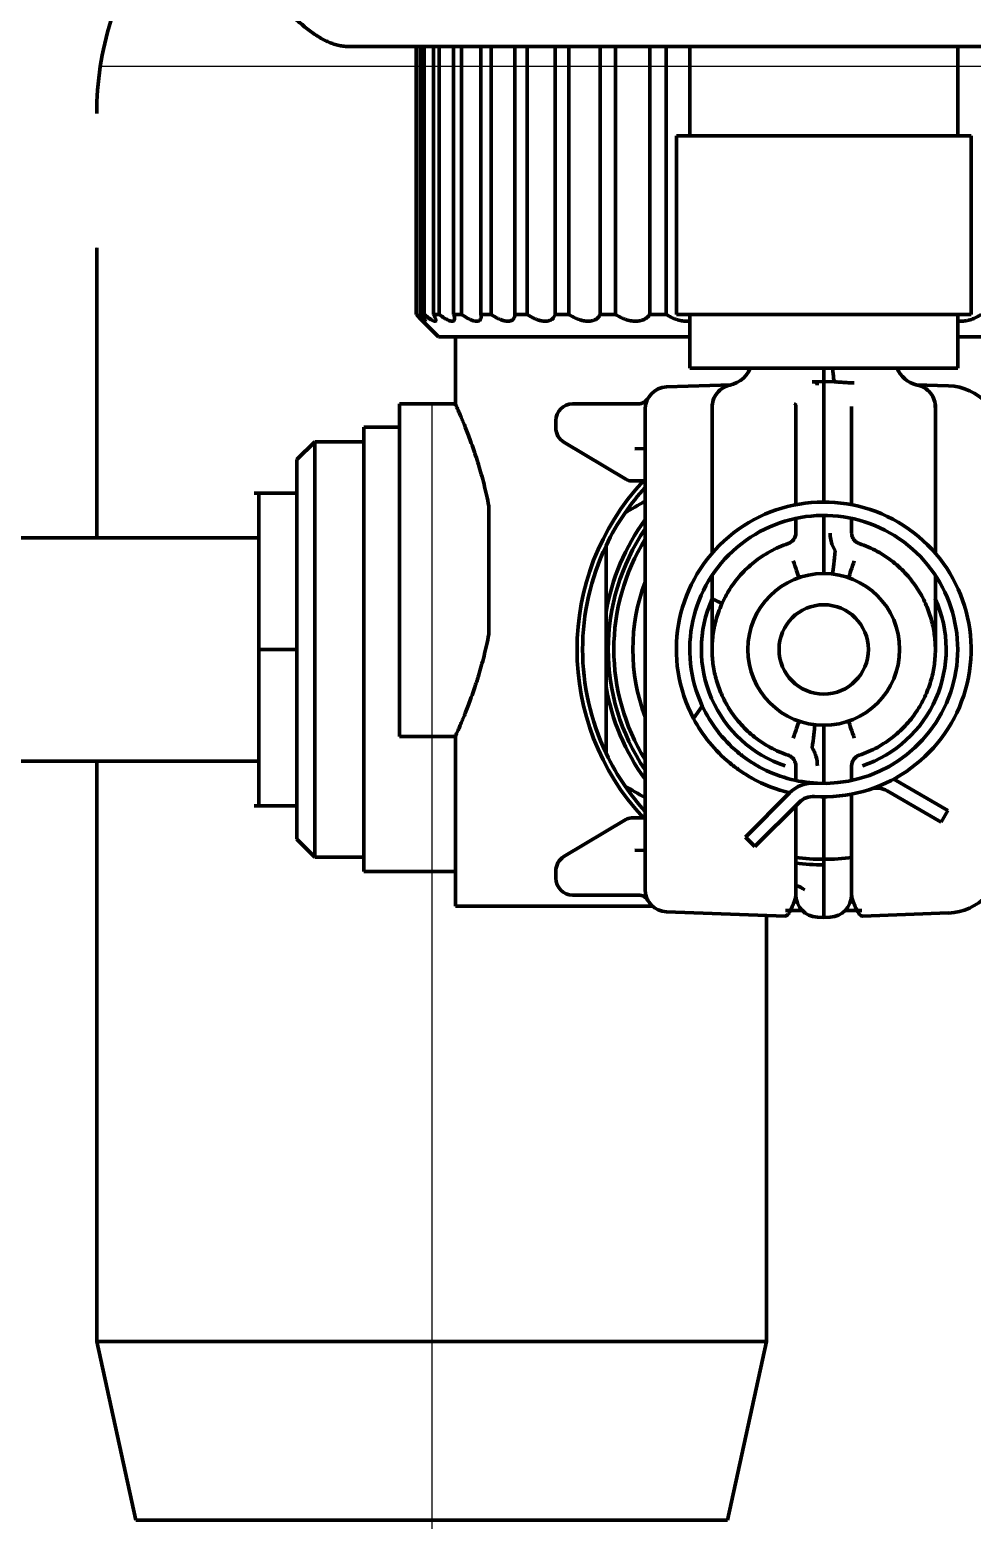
# Model space of a CAD drawing. Header units: inches. Extents: x -2405 to 7588, y 441 to 5654.
# Drawn here: x 4236.7 to 4278.9, y 2318.1 to 2384.9 of the extents above; entities that cross this region are included whole.
import ezdxf

# ---------------------------------------------------------------- set-up
doc = ezdxf.new("R2010")
doc.units = ezdxf.units.IN

# ---------------------------------------------------------------- blocks, each defined once
blk = doc.blocks.new('A$C0B5A562A')
at = {"color": 6}
blk.add_line((0, 50), (0, -50), dxfattribs=at)
blk = doc.blocks.new('A$C29D5572B')
at = {"color": 1}
blk.add_line((-50, 0), (50, 0), dxfattribs=at)
blk = doc.blocks.new('A$C0F8E2EAE')
blk.add_blockref('A$C29D5572B', (0, 0))

msp = doc.modelspace()

# ---------------------------------------------------------------- linework, layer by layer
at = {"linetype": 'Continuous', "lineweight": 70}
for p, q in [((4251.008, 2384.128), (4329.607, 2384.128)), ((4254.009, 2384.128), (4254.009, 2372.128)), ((4254.037, 2372.128), (4254.037, 2384.128)), ((4254.219, 2384.128), (4254.219, 2372.128)), ((4254.359, 2372.128), (4254.359, 2384.128)), ((4254.78, 2384.128), (4254.78, 2372.128)), ((4255.029, 2372.128), (4255.029, 2384.128)), ((4255.682, 2384.128), (4255.682, 2372.128)), ((4256.035, 2372.128), (4256.035, 2384.128)), ((4256.906, 2384.128), (4256.906, 2372.128)), ((4257.356, 2372.128), (4257.356, 2384.128)), ((4258.429, 2384.128), (4258.429, 2372.128)), ((4258.967, 2372.128), (4258.967, 2384.128)), ((4260.221, 2384.128), (4260.221, 2372.128)), ((4260.837, 2372.128), (4260.837, 2384.128)), ((4262.248, 2384.128), (4262.248, 2372.128)), ((4262.93, 2372.128), (4262.93, 2384.128)), ((4264.469, 2384.128), (4264.469, 2372.128)), ((4265.204, 2372.128), (4265.204, 2384.128)), ((4266.257, 2384.128), (4266.257, 2380.129)), ((4278.257, 2380.129), (4278.257, 2384.128)), ((4265.657, 2380.128), (4278.857, 2380.128)), ((4265.657, 2380.128), (4265.657, 2372.128)), ((4278.857, 2372.128), (4278.857, 2380.128)), ((4239.697, 2375.128), (4239.697, 2375.128)), ((4239.697, 2375.11), (4239.697, 2362.127)), ((4254.009, 2372.128), (4254.037, 2372.128)), ((4254.15, 2371.985), (4255.007, 2371.128)), ((4254.219, 2372.128), (4254.359, 2372.128)), ((4254.78, 2372.128), (4255.029, 2372.128)), ((4255.682, 2372.128), (4256.035, 2372.128)), ((4256.906, 2372.128), (4257.356, 2372.128)), ((4258.429, 2372.128), (4258.967, 2372.128)), ((4260.221, 2372.128), (4260.837, 2372.128)), ((4262.248, 2372.128), (4262.93, 2372.128)), ((4264.469, 2372.128), (4265.204, 2372.128)), ((4278.857, 2372.128), (4265.657, 2372.128)), ((4266.257, 2372.129), (4266.257, 2369.728)), ((4278.257, 2369.728), (4278.257, 2372.129)), ((4266.258, 2371.128), (4255.007, 2371.128)), ((4255.757, 2371.128), (4255.757, 2368.032)), ((4289.507, 2371.128), (4278.256, 2371.128)), ((4272.257, 2369.728), (4266.257, 2369.728)), ((4278.257, 2369.728), (4272.257, 2369.728)), ((4271.742, 2369.11), (4271.784, 2369.111)), ((4271.784, 2369.111), (4272.257, 2369.128)), ((4272.257, 2369.128), (4272.731, 2369.111)), ((4272.257, 2369.128), (4272.257, 2365.63)), ((4272.731, 2369.111), (4272.773, 2369.11)), ((4265.222, 2368.882), (4268.127, 2368.984)), ((4276.388, 2368.984), (4277.845, 2368.933)), ((4253.257, 2368.128), (4253.257, 2360.678)), ((4255.8, 2368.128), (4253.257, 2368.128)), ((4261.007, 2368.128), (4263.955, 2368.128)), ((4264.257, 2366.883), (4264.257, 2367.883)), ((4267.257, 2368.114), (4267.257, 2361.436)), ((4277.257, 2361.436), (4277.257, 2368.1)), ((4251.657, 2357.128), (4251.657, 2367.078)), ((4253.257, 2367.078), (4251.657, 2367.078)), ((4260.257, 2367.053), (4260.257, 2367.378)), ((4249.457, 2366.428), (4248.657, 2365.628)), ((4251.657, 2366.428), (4249.457, 2366.428)), ((4249.457, 2347.828), (4249.457, 2366.428)), ((4263.389, 2364.749), (4260.621, 2366.409)), ((4264.257, 2347.372), (4264.257, 2366.883)), ((4264.257, 2366.128), (4263.801, 2366.112)), ((4248.657, 2365.628), (4248.657, 2348.628)), ((4271.007, 2363.608), (4271.007, 2365.62)), ((4272.257, 2365.63), (4272.257, 2363.728)), ((4273.507, 2365.62), (4273.507, 2363.608)), ((4264.11, 2364.678), (4263.646, 2364.678)), ((4264.257, 2364.678), (4264.11, 2364.678)), ((4248.657, 2364.128), (4246.745, 2364.128)), ((4257.257, 2363.551), (4257.257, 2357.805)), ((4271.007, 2362.342), (4271.007, 2362.996)), ((4272.257, 2363.128), (4272.257, 2361.578)), ((4273.507, 2362.996), (4273.507, 2362.342)), ((4246.957, 2362.128), (4185.457, 2362.128)), ((4253.257, 2360.678), (4253.257, 2353.228)), ((4267.257, 2360.445), (4267.257, 2357.108)), ((4277.257, 2357.128), (4277.257, 2360.445)), ((4262.507, 2358.793), (4262.507, 2355.463)), ((4246.957, 2357.128), (4248.657, 2357.128)), ((4251.657, 2347.178), (4251.657, 2357.128)), ((4266.428, 2354.033), (4266.819, 2354.592)), ((4253.257, 2353.228), (4255.8, 2353.228)), ((4255.757, 2353.324), (4255.757, 2345.628)), ((4272.257, 2352.678), (4272.257, 2351.128)), ((4185.457, 2352.128), (4246.957, 2352.128)), ((4239.697, 2352.127), (4239.697, 2326.128)), ((4271.007, 2351.26), (4271.007, 2351.914)), ((4273.507, 2351.914), (4273.507, 2351.26)), ((4277.82, 2349.917), (4275.395, 2351.317)), ((4270.73, 2350.703), (4268.75, 2348.723)), ((4272.257, 2350.528), (4272.257, 2348.626)), ((4273.507, 2350.647), (4273.507, 2348.636)), ((4275.095, 2350.798), (4277.52, 2349.398)), ((4246.745, 2350.128), (4248.657, 2350.128)), ((4269.175, 2348.299), (4271.155, 2350.279)), ((4271.007, 2348.636), (4271.007, 2350.132)), ((4277.52, 2349.398), (4277.82, 2349.917)), ((4260.621, 2347.846), (4263.389, 2349.507)), ((4263.646, 2349.578), (4264.11, 2349.578)), ((4264.11, 2349.578), (4264.257, 2349.578)), ((4248.657, 2348.628), (4249.457, 2347.828)), ((4268.75, 2348.723), (4269.175, 2348.299)), ((4272.257, 2348.626), (4272.257, 2345.128)), ((4249.457, 2347.828), (4251.657, 2347.828)), ((4263.801, 2348.144), (4264.257, 2348.128)), ((4251.657, 2347.178), (4255.757, 2347.178)), ((4260.257, 2346.878), (4260.257, 2347.203)), ((4264.257, 2346.373), (4264.257, 2347.372)), ((4263.955, 2346.128), (4261.007, 2346.128)), ((4255.757, 2345.628), (4264.591, 2345.628)), ((4270.525, 2345.188), (4265.222, 2345.374)), ((4269.697, 2326.128), (4269.697, 2345.217)), ((4271.302, 2345.428), (4270.545, 2345.428)), ((4272.257, 2345.128), (4271.972, 2345.138)), ((4272.542, 2345.138), (4272.257, 2345.128)), ((4273.959, 2345.428), (4273.212, 2345.428)), ((4277.845, 2345.323), (4273.99, 2345.188)), ((4239.697, 2326.128), (4241.447, 2318.128)), ((4239.697, 2326.128), (4269.697, 2326.128)), ((4267.947, 2318.128), (4269.697, 2326.128)), ((4241.447, 2318.128), (4267.947, 2318.128))]:
    msp.add_line(p, q, dxfattribs=at)
for radius in [3.4, 2]:
    msp.add_circle((4272.257, 2357.128), radius, dxfattribs=at)
for centre, radius, start, end in [((4253.697, 2381.128), 14, 162.73406, 180), ((4263.955, 2368.628), 0.5, 270, 330.21787), ((4265.257, 2367.883), 1, 92, 180), ((4277.757, 2366.434), 2.5, 0, 88), ((4261.007, 2367.378), 0.75, 90, 180), ((4261.007, 2367.053), 0.75, 180, 239.03624), ((4272.257, 2357.128), 11.05, 136.90125, 223.09875), ((4272.257, 2357.128), 10.8, 137.79385, 145.47437), ((4263.646, 2365.178), 0.5, 239.03624, 270), ((4272.257, 2357.128), 6.6, 266.43504, 207.96431), ((4272.257, 2357.128), 10.8, 145.47437, 154.52563), ((4272.257, 2357.128), 6, 266.43504, 205), ((4272.257, 2357.128), 9.891, 143.97949, 170.30742), ((4272.257, 2357.128), 9.65, 145.99687, 213.9975), ((4270.507, 2362.342), 0.5, 288.553, 0), ((4272.257, 2357.128), 10.8, 154.52563, 205.47437), ((4272.257, 2357.128), 9.4, 148.32563, 211.66875), ((4272.257, 2357.128), 8.55, 159.33375, 200.66063), ((4272.275, 2357.128), 5.5, 155.70097, 251.44699), ((4272.24, 2357.128), 5.5, 288.553, 24.29903), ((4272.257, 2357.128), 9.891, 189.69258, 216.02051), ((4272.257, 2357.128), 6, 205, 229.90031), ((4272.257, 2357.128), 6.6, 207.96431, 230.36498), ((4272.257, 2357.128), 10.8, 205.47437, 214.52563), ((4274.007, 2351.914), 0.5, 108.553, 180), ((4272.257, 2357.128), 6, 241.37937, 267.27836), ((4272.257, 2357.128), 10.8, 214.52563, 222.20615), ((4272.257, 2357.128), 6.6, 240.79734, 256.65096), ((4271.791, 2349.642), 1.5, 86.43504, 135), ((4271.791, 2349.642), 0.9, 86.43504, 135), ((4274.645, 2350.018), 0.9, 60, 108.56496), ((4263.646, 2349.078), 0.5, 90, 120.96376), ((4261.007, 2347.203), 0.75, 120.96376, 180), ((4272.257, 2357.128), 9.4, 262.2825, 270), ((4272.257, 2357.128), 9.4, 270, 277.83), ((4277.757, 2347.821), 2.5, 272, 0), ((4272.257, 2357.128), 9.65, 262.485, 270), ((4261.007, 2346.878), 0.75, 180, 270), ((4265.257, 2346.373), 1, 180, 268), ((4263.955, 2345.628), 0.5, 29.78213, 90), ((4272.007, 2346.137), 1, 180, 268), ((4272.507, 2346.137), 1, 272.00026, 0)]:
    msp.add_arc(centre, radius, start, end, dxfattribs=at)
for centre, major_axis, ratio, start_param, end_param in [((4267.807, 2370.192), (-0.078, 1.248), 1, 3.110906, 4.269188), ((4272.817, 2370.359), (0.044, 1.249), 0.125617, 2.104923, 3.141592), ((4276.707, 2370.192), (-0.056, -1.249), 1, 5.137549, 6.080834), ((4270.772, 2361.323), (-0.417, 1.178), 0.029745, 3.715033, 4.5108), ((4272.817, 2361.543), (-0.157, -1.24), 0.034627, 4.716776, 5.709782), ((4273.742, 2361.323), (-0.417, -1.178), 0.029679, 4.913974, 5.709741), ((4270.773, 2352.933), (-0.417, -1.178), 0.029679, 1.772384, 2.56815), ((4271.698, 2352.713), (-0.157, -1.24), 0.034627, 1.575184, 2.568189), ((4273.742, 2352.933), (-0.417, 1.178), 0.029745, 0.573434, 1.369194)]:
    msp.add_ellipse(centre, major_axis=major_axis, ratio=ratio, start_param=start_param, end_param=end_param, dxfattribs=at)
for points in [[(4251.008, 2384.128), (4250.932, 2384.128), (4250.779, 2384.136), (4250.551, 2384.174), (4250.322, 2384.236), (4250.093, 2384.322), (4249.865, 2384.431), (4249.636, 2384.561), (4249.408, 2384.711), (4249.179, 2384.878), (4248.95, 2385.062), (4248.722, 2385.258), (4248.493, 2385.466), (4248.265, 2385.682), (4248.036, 2385.904), (4247.883, 2386.053), (4247.807, 2386.128)], [(4271.784, 2369.111), (4271.804, 2369.112), (4271.843, 2369.111), (4271.893, 2369.1), (4271.933, 2369.076), (4271.959, 2369.035), (4271.964, 2368.993), (4271.964, 2368.969)], [(4271.007, 2368.012), (4271.007, 2368.03), (4271.005, 2368.059), (4270.996, 2368.088), (4270.982, 2368.105), (4270.965, 2368.112), (4270.951, 2368.113), (4270.944, 2368.112)], [(4246.957, 2357.128), (4246.957, 2358.044), (4246.957, 2359.876), (4246.957, 2362.207), (4246.957, 2363.763), (4246.957, 2364.128), (4246.957, 2364.128)], [(4263.359, 2363.249), (4263.655, 2363.42), (4263.951, 2363.591), (4264.249, 2363.763)], [(4246.957, 2350.128), (4246.957, 2350.128), (4246.957, 2350.492), (4246.957, 2352.049), (4246.957, 2354.379), (4246.957, 2356.212), (4246.957, 2357.128)], [(4268.393, 2352.538), (4268.456, 2352.485), (4268.59, 2352.377), (4268.739, 2352.267), (4268.816, 2352.213)], [(4268.472, 2351.722), (4268.394, 2351.776), (4268.245, 2351.885), (4268.11, 2351.993), (4268.047, 2352.045)], [(4269.037, 2351.367), (4268.971, 2351.404), (4268.84, 2351.48), (4268.651, 2351.599), (4268.53, 2351.681), (4268.472, 2351.722)], [(4268.816, 2352.213), (4268.874, 2352.172), (4268.995, 2352.091), (4269.185, 2351.972), (4269.317, 2351.897), (4269.383, 2351.861)], [(4264.249, 2350.493), (4263.951, 2350.665), (4263.655, 2350.836), (4263.359, 2351.007)], [(4271.405, 2346.362), (4271.275, 2346.437), (4271.144, 2346.513), (4271.013, 2346.588)]]:
    msp.add_open_spline(points, degree=3, dxfattribs=at)
for points, knots in [([(4254.155, 2371.981), (4254.146, 2371.989), (4254.137, 2371.998), (4254.092, 2372.044), (4254.052, 2372.084), (4254.009, 2372.128)], [0, 0, 0, 0, 0.201198, 0.201198, 1, 1, 1, 1]), ([(4254.037, 2372.128), (4254.084, 2372.084), (4254.127, 2372.044), (4254.188, 2371.99), (4254.208, 2371.972), (4254.235, 2371.948), (4254.244, 2371.941), (4254.262, 2371.926), (4254.27, 2371.919), (4254.311, 2371.885), (4254.338, 2371.864), (4254.37, 2371.843), (4254.38, 2371.837), (4254.388, 2371.833), (4254.389, 2371.833), (4254.39, 2371.833)], [0, 0, 0, 0, 0.281621, 0.281621, 0.422431, 0.422431, 0.492836, 0.492836, 0.563241, 0.563241, 0.844862, 0.844862, 0.985673, 0.985673, 1, 1, 1, 1]), ([(4254.414, 2371.837), (4254.414, 2371.84), (4254.413, 2371.844), (4254.41, 2371.853), (4254.409, 2371.857), (4254.405, 2371.866), (4254.397, 2371.88), (4254.387, 2371.898), (4254.37, 2371.925), (4254.36, 2371.94), (4254.338, 2371.972), (4254.325, 2371.989), (4254.285, 2372.044), (4254.254, 2372.084), (4254.219, 2372.128)], [0, 0, 0, 0, 0.10401, 0.10401, 0.178675, 0.178675, 0.253341, 0.402673, 0.402673, 0.552005, 0.552005, 0.701337, 0.701337, 1, 1, 1, 1]), ([(4254.359, 2372.128), (4254.412, 2372.084), (4254.464, 2372.044), (4254.537, 2371.99), (4254.56, 2371.972), (4254.595, 2371.948), (4254.606, 2371.941), (4254.628, 2371.926), (4254.639, 2371.919), (4254.692, 2371.885), (4254.729, 2371.864), (4254.777, 2371.843), (4254.792, 2371.837), (4254.812, 2371.832), (4254.818, 2371.83), (4254.83, 2371.828), (4254.835, 2371.828), (4254.86, 2371.828), (4254.873, 2371.835), (4254.882, 2371.853), (4254.883, 2371.857), (4254.885, 2371.866), (4254.886, 2371.88), (4254.883, 2371.898), (4254.877, 2371.925), (4254.873, 2371.94), (4254.861, 2371.972), (4254.854, 2371.989), (4254.828, 2372.044), (4254.806, 2372.084), (4254.78, 2372.128)], [0, 0, 0, 0, 0.125, 0.125, 0.1875, 0.1875, 0.21875, 0.21875, 0.25, 0.25, 0.375, 0.375, 0.4375, 0.4375, 0.46875, 0.46875, 0.5, 0.5, 0.625, 0.625, 0.65625, 0.65625, 0.6875, 0.75, 0.75, 0.8125, 0.8125, 0.875, 0.875, 1, 1, 1, 1]), ([(4255.029, 2372.128), (4255.089, 2372.084), (4255.146, 2372.044), (4255.23, 2371.99), (4255.258, 2371.972), (4255.298, 2371.948), (4255.311, 2371.941), (4255.338, 2371.926), (4255.351, 2371.919), (4255.414, 2371.885), (4255.461, 2371.864), (4255.524, 2371.843), (4255.544, 2371.837), (4255.572, 2371.832), (4255.581, 2371.83), (4255.598, 2371.828), (4255.606, 2371.828), (4255.645, 2371.828), (4255.669, 2371.835), (4255.692, 2371.853), (4255.696, 2371.857), (4255.703, 2371.866), (4255.712, 2371.88), (4255.718, 2371.898), (4255.723, 2371.925), (4255.724, 2371.94), (4255.723, 2371.972), (4255.721, 2371.989), (4255.711, 2372.044), (4255.699, 2372.084), (4255.682, 2372.128)], [0, 0, 0, 0, 0.125, 0.125, 0.1875, 0.1875, 0.21875, 0.21875, 0.25, 0.25, 0.375, 0.375, 0.4375, 0.4375, 0.46875, 0.46875, 0.5, 0.5, 0.625, 0.625, 0.65625, 0.65625, 0.6875, 0.75, 0.75, 0.8125, 0.8125, 0.875, 0.875, 1, 1, 1, 1]), ([(4256.035, 2372.128), (4256.099, 2372.084), (4256.162, 2372.044), (4256.255, 2371.99), (4256.286, 2371.972), (4256.331, 2371.948), (4256.347, 2371.941), (4256.377, 2371.926), (4256.392, 2371.919), (4256.465, 2371.885), (4256.52, 2371.864), (4256.597, 2371.843), (4256.621, 2371.837), (4256.657, 2371.832), (4256.668, 2371.83), (4256.69, 2371.828), (4256.701, 2371.828), (4256.753, 2371.828), (4256.788, 2371.835), (4256.824, 2371.853), (4256.831, 2371.857), (4256.843, 2371.866), (4256.861, 2371.88), (4256.875, 2371.898), (4256.891, 2371.925), (4256.897, 2371.94), (4256.906, 2371.972), (4256.91, 2371.989), (4256.915, 2372.044), (4256.913, 2372.084), (4256.906, 2372.128)], [0, 0, 0, 0, 0.125, 0.125, 0.1875, 0.1875, 0.21875, 0.21875, 0.25, 0.25, 0.375, 0.375, 0.4375, 0.4375, 0.46875, 0.46875, 0.5, 0.5, 0.625, 0.625, 0.65625, 0.65625, 0.6875, 0.75, 0.75, 0.8125, 0.8125, 0.875, 0.875, 1, 1, 1, 1]), ([(4257.356, 2372.128), (4257.424, 2372.084), (4257.491, 2372.044), (4257.591, 2371.99), (4257.625, 2371.972), (4257.675, 2371.948), (4257.691, 2371.941), (4257.725, 2371.926), (4257.741, 2371.919), (4257.823, 2371.885), (4257.885, 2371.864), (4257.974, 2371.843), (4258.003, 2371.837), (4258.045, 2371.832), (4258.059, 2371.83), (4258.086, 2371.828), (4258.099, 2371.828), (4258.162, 2371.828), (4258.207, 2371.835), (4258.256, 2371.853), (4258.266, 2371.857), (4258.284, 2371.866), (4258.309, 2371.88), (4258.331, 2371.898), (4258.357, 2371.925), (4258.369, 2371.94), (4258.389, 2371.972), (4258.397, 2371.989), (4258.418, 2372.044), (4258.426, 2372.084), (4258.429, 2372.128)], [0, 0, 0, 0, 0.125, 0.125, 0.1875, 0.1875, 0.21875, 0.21875, 0.25, 0.25, 0.375, 0.375, 0.4375, 0.4375, 0.46875, 0.46875, 0.5, 0.5, 0.625, 0.625, 0.65625, 0.65625, 0.6875, 0.75, 0.75, 0.8125, 0.8125, 0.875, 0.875, 1, 1, 1, 1]), ([(4258.967, 2372.128), (4259.037, 2372.084), (4259.107, 2372.044), (4259.213, 2371.99), (4259.249, 2371.972), (4259.302, 2371.948), (4259.32, 2371.941), (4259.356, 2371.926), (4259.373, 2371.919), (4259.461, 2371.885), (4259.53, 2371.864), (4259.63, 2371.843), (4259.662, 2371.837), (4259.71, 2371.832), (4259.726, 2371.83), (4259.757, 2371.828), (4259.772, 2371.828), (4259.846, 2371.828), (4259.9, 2371.835), (4259.962, 2371.853), (4259.973, 2371.857), (4259.996, 2371.866), (4260.029, 2371.88), (4260.059, 2371.898), (4260.095, 2371.925), (4260.111, 2371.94), (4260.141, 2371.972), (4260.155, 2371.989), (4260.19, 2372.044), (4260.208, 2372.084), (4260.221, 2372.128)], [0, 0, 0, 0, 0.125, 0.125, 0.1875, 0.1875, 0.21875, 0.21875, 0.25, 0.25, 0.375, 0.375, 0.4375, 0.4375, 0.46875, 0.46875, 0.5, 0.5, 0.625, 0.625, 0.65625, 0.65625, 0.6875, 0.75, 0.75, 0.8125, 0.8125, 0.875, 0.875, 1, 1, 1, 1]), ([(4260.837, 2372.128), (4260.908, 2372.084), (4260.98, 2372.044), (4261.089, 2371.99), (4261.126, 2371.972), (4261.181, 2371.948), (4261.2, 2371.941), (4261.237, 2371.926), (4261.256, 2371.919), (4261.349, 2371.885), (4261.423, 2371.864), (4261.531, 2371.843), (4261.567, 2371.837), (4261.62, 2371.832), (4261.637, 2371.83), (4261.672, 2371.828), (4261.689, 2371.828), (4261.772, 2371.828), (4261.834, 2371.835), (4261.906, 2371.853), (4261.92, 2371.857), (4261.947, 2371.866), (4261.987, 2371.88), (4262.023, 2371.898), (4262.069, 2371.925), (4262.09, 2371.94), (4262.129, 2371.972), (4262.148, 2371.989), (4262.198, 2372.044), (4262.225, 2372.084), (4262.248, 2372.128)], [0, 0, 0, 0, 0.125, 0.125, 0.1875, 0.1875, 0.21875, 0.21875, 0.25, 0.25, 0.375, 0.375, 0.4375, 0.4375, 0.46875, 0.46875, 0.5, 0.5, 0.625, 0.625, 0.65625, 0.65625, 0.6875, 0.75, 0.75, 0.8125, 0.8125, 0.875, 0.875, 1, 1, 1, 1]), ([(4262.93, 2372.128), (4263, 2372.084), (4263.071, 2372.044), (4263.182, 2371.99), (4263.219, 2371.972), (4263.276, 2371.948), (4263.295, 2371.941), (4263.334, 2371.926), (4263.353, 2371.919), (4263.449, 2371.885), (4263.526, 2371.864), (4263.641, 2371.843), (4263.679, 2371.837), (4263.736, 2371.832), (4263.755, 2371.83), (4263.792, 2371.828), (4263.811, 2371.828), (4263.902, 2371.828), (4263.971, 2371.835), (4264.052, 2371.853), (4264.068, 2371.857), (4264.099, 2371.866), (4264.145, 2371.88), (4264.187, 2371.898), (4264.241, 2371.925), (4264.266, 2371.94), (4264.315, 2371.972), (4264.337, 2371.989), (4264.401, 2372.044), (4264.437, 2372.084), (4264.469, 2372.128)], [0, 0, 0, 0, 0.125, 0.125, 0.1875, 0.1875, 0.21875, 0.21875, 0.25, 0.25, 0.375, 0.375, 0.4375, 0.4375, 0.46875, 0.46875, 0.5, 0.5, 0.625, 0.625, 0.65625, 0.65625, 0.6875, 0.75, 0.75, 0.8125, 0.8125, 0.875, 0.875, 1, 1, 1, 1]), ([(4265.204, 2372.128), (4265.272, 2372.084), (4265.342, 2372.044), (4265.452, 2371.99), (4265.489, 2371.972), (4265.546, 2371.948), (4265.565, 2371.941), (4265.604, 2371.926), (4265.624, 2371.919), (4265.721, 2371.885), (4265.8, 2371.864), (4265.919, 2371.843), (4265.959, 2371.837), (4266.018, 2371.832), (4266.038, 2371.83), (4266.078, 2371.828), (4266.097, 2371.828), (4266.167, 2371.828), (4266.215, 2371.831), (4266.263, 2371.837)], [0, 0, 0, 0, 0.215291, 0.215291, 0.322937, 0.322937, 0.376759, 0.376759, 0.430582, 0.430582, 0.645873, 0.645873, 0.753519, 0.753519, 0.807341, 0.807341, 0.861164, 0.861164, 1, 1, 1, 1]), ([(4278.254, 2371.837), (4278.263, 2371.835), (4278.272, 2371.834), (4278.299, 2371.832), (4278.318, 2371.83), (4278.357, 2371.828), (4278.376, 2371.828), (4278.472, 2371.828), (4278.551, 2371.835), (4278.652, 2371.853), (4278.672, 2371.857), (4278.712, 2371.866), (4278.772, 2371.88), (4278.831, 2371.898), (4278.909, 2371.925), (4278.948, 2371.94), (4279.025, 2371.972), (4279.062, 2371.989), (4279.172, 2372.044), (4279.243, 2372.084), (4279.311, 2372.128)], [0, 0, 0, 0, 0.025315, 0.025315, 0.079464, 0.079464, 0.133613, 0.133613, 0.35021, 0.35021, 0.404359, 0.404359, 0.458508, 0.566807, 0.566807, 0.675105, 0.675105, 0.783403, 0.783403, 1, 1, 1, 1]), ([(4272.257, 2369.128), (4272.257, 2369.128), (4272.257, 2369.136), (4272.257, 2369.16), (4272.257, 2369.17), (4272.257, 2369.188), (4272.257, 2369.194), (4272.257, 2369.208), (4272.257, 2369.215), (4272.257, 2369.255), (4272.257, 2369.293), (4272.257, 2369.35), (4272.257, 2369.361), (4272.257, 2369.386), (4272.257, 2369.399), (4272.257, 2369.438), (4272.257, 2369.465), (4272.257, 2369.552), (4272.257, 2369.615), (4272.257, 2369.697), (4272.257, 2369.712), (4272.257, 2369.727)], [0, 0, 0, 0, 0.187676, 0.187676, 0.284151, 0.284151, 0.332389, 0.332389, 0.380627, 0.380627, 0.573578, 0.573578, 0.621816, 0.621816, 0.670053, 0.670053, 0.766529, 0.766529, 0.95948, 0.95948, 1, 1, 1, 1]), ([(4273.624, 2369.062), (4273.548, 2369.065), (4273.474, 2369.068), (4273.328, 2369.075), (4273.257, 2369.08), (4273.117, 2369.089), (4273.048, 2369.094), (4272.945, 2369.101), (4272.911, 2369.103), (4272.843, 2369.107), (4272.808, 2369.109), (4272.773, 2369.11)], [0, 0, 0, 0, 0.25, 0.25, 0.5, 0.5, 0.75, 0.75, 0.875, 0.875, 1, 1, 1, 1]), ([(4268.066, 2368.969), (4267.951, 2368.945), (4267.734, 2368.863), (4267.459, 2368.625), (4267.288, 2368.303), (4267.257, 2368.074), (4267.259, 2367.956)], [0, 0, 0, 0, 0.242094, 0.500003, 0.75791, 1, 1, 1, 1]), ([(4277.255, 2367.956), (4277.258, 2368.074), (4277.226, 2368.303), (4277.056, 2368.625), (4276.78, 2368.863), (4276.564, 2368.945), (4276.448, 2368.969)], [0, 0, 0, 0, 0.242095, 0.500006, 0.757914, 1, 1, 1, 1]), ([(4255.757, 2368.128), (4255.757, 2368.128), (4255.763, 2368.114), (4255.782, 2368.073), (4255.797, 2368.039), (4255.801, 2368.032), (4255.807, 2368.016), (4255.811, 2368.008), (4255.823, 2367.982), (4255.831, 2367.963), (4255.858, 2367.901), (4255.9, 2367.806), (4255.978, 2367.626), (4256.039, 2367.48), (4256.089, 2367.362), (4256.106, 2367.321), (4256.132, 2367.257), (4256.141, 2367.235), (4256.158, 2367.191), (4256.204, 2367.08), (4256.289, 2366.864), (4256.41, 2366.545), (4256.494, 2366.312), (4256.558, 2366.13), (4256.59, 2366.037), (4256.623, 2365.94), (4256.644, 2365.876), (4256.655, 2365.843), (4256.709, 2365.678), (4256.796, 2365.407), (4256.922, 2364.978), (4257.042, 2364.527), (4257.118, 2364.211), (4257.19, 2363.887), (4257.225, 2363.721), (4257.257, 2363.551)], [0, 0, 0, 0, 0.062266, 0.124781, 0.124781, 0.14041, 0.14041, 0.156039, 0.156039, 0.187297, 0.187297, 0.249812, 0.312328, 0.374844, 0.374844, 0.406102, 0.406102, 0.42173, 0.42173, 0.437359, 0.499875, 0.562391, 0.624906, 0.624906, 0.656164, 0.671793, 0.671793, 0.687422, 0.687422, 0.749937, 0.812453, 0.874969, 0.937484, 0.937484, 1, 1, 1, 1]), ([(4271.007, 2365.62), (4271.007, 2365.797), (4271.007, 2366.15), (4271.007, 2366.652), (4271.007, 2367.109), (4271.007, 2367.504), (4271.007, 2367.818), (4271.007, 2367.96), (4271.007, 2368.012)], [0, 0, 0, 0, 0.166853, 0.330789, 0.494535, 0.660664, 0.82941, 1, 1, 1, 1]), ([(4273.507, 2368.012), (4273.507, 2367.96), (4273.507, 2367.818), (4273.507, 2367.504), (4273.507, 2367.113), (4273.507, 2366.663), (4273.507, 2366.162), (4273.507, 2365.805), (4273.507, 2365.62)], [0, 0, 0, 0, 0.170153, 0.338815, 0.505661, 0.664621, 0.826311, 1, 1, 1, 1]), ([(4272.773, 2361.543), (4272.773, 2361.543), (4272.773, 2361.543), (4272.725, 2361.618), (4272.643, 2361.778), (4272.562, 2362.048), (4272.542, 2362.241), (4272.542, 2362.342)], [0, 0, 0, 0, 0.000075, 0.000075, 0.333383, 0.666692, 1, 1, 1, 1]), ([(4273.507, 2362.342), (4273.507, 2362.29), (4273.515, 2362.238), (4273.547, 2362.139), (4273.571, 2362.092), (4273.632, 2362.008), (4273.669, 2361.971), (4273.752, 2361.909), (4273.799, 2361.885), (4273.848, 2361.868)], [0, 0, 0, 0, 0.25, 0.25, 0.5, 0.5, 0.75, 0.75, 1, 1, 1, 1]), ([(4262.507, 2358.793), (4262.507, 2359.297), (4262.507, 2359.796), (4262.507, 2360.789), (4262.507, 2361.282), (4262.507, 2361.773)], [0, 0, 0, 0, 0.5, 0.5, 1, 1, 1, 1]), ([(4270.666, 2352.388), (4270.384, 2352.482), (4270.116, 2352.601), (4269.611, 2352.876), (4269.375, 2353.033), (4268.939, 2353.377), (4268.74, 2353.564), (4268.38, 2353.96), (4268.219, 2354.169), (4267.936, 2354.6), (4267.814, 2354.822), (4267.608, 2355.272), (4267.524, 2355.5), (4267.391, 2355.957), (4267.342, 2356.185), (4267.276, 2356.636), (4267.26, 2356.859), (4267.258, 2357.078), (4267.258, 2357.08), (4267.258, 2357.083), (4267.257, 2357.089), (4267.257, 2357.101), (4267.257, 2357.125), (4267.257, 2357.174), (4267.259, 2357.272), (4267.262, 2357.356), (4267.272, 2357.526), (4267.282, 2357.64), (4267.326, 2357.985), (4267.372, 2358.218), (4267.5, 2358.685), (4267.582, 2358.918), (4267.786, 2359.379), (4267.907, 2359.606), (4268.19, 2360.047), (4268.351, 2360.261), (4268.714, 2360.666), (4268.915, 2360.858), (4269.356, 2361.21), (4269.595, 2361.37), (4270.107, 2361.651), (4270.38, 2361.772), (4270.666, 2361.868)], [0, 0, 0, 0, 0.0625, 0.0625, 0.125, 0.125, 0.1875, 0.1875, 0.25, 0.25, 0.3125, 0.3125, 0.375, 0.375, 0.4375, 0.4375, 0.5, 0.5, 0.500488, 0.500488, 0.500977, 0.501953, 0.503906, 0.507812, 0.515625, 0.53125, 0.53125, 0.5625, 0.5625, 0.625, 0.625, 0.6875, 0.6875, 0.75, 0.75, 0.8125, 0.8125, 0.875, 0.875, 0.9375, 0.9375, 1, 1, 1, 1]), ([(4273.848, 2361.868), (4274.132, 2361.773), (4274.402, 2361.654), (4274.91, 2361.376), (4275.147, 2361.218), (4275.585, 2360.87), (4275.785, 2360.681), (4276.146, 2360.282), (4276.308, 2360.071), (4276.59, 2359.636), (4276.712, 2359.412), (4276.917, 2358.957), (4277.001, 2358.727), (4277.132, 2358.267), (4277.179, 2358.036), (4277.242, 2357.582), (4277.257, 2357.357), (4277.257, 2357.124), (4277.257, 2357.111), (4277.257, 2357.083), (4277.257, 2357.041), (4277.254, 2356.944), (4277.25, 2356.86), (4277.24, 2356.692), (4277.228, 2356.578), (4277.183, 2356.236), (4277.136, 2356.005), (4277.005, 2355.543), (4276.922, 2355.311), (4276.718, 2354.855), (4276.596, 2354.629), (4276.313, 2354.192), (4276.152, 2353.981), (4275.79, 2353.579), (4275.59, 2353.39), (4275.151, 2353.041), (4274.913, 2352.882), (4274.404, 2352.603), (4274.133, 2352.483), (4273.848, 2352.388)], [0, 0, 0, 0, 0.0625, 0.0625, 0.125, 0.125, 0.1875, 0.1875, 0.25, 0.25, 0.3125, 0.3125, 0.375, 0.375, 0.4375, 0.4375, 0.5, 0.5, 0.503906, 0.503906, 0.507812, 0.515625, 0.53125, 0.53125, 0.5625, 0.5625, 0.625, 0.625, 0.6875, 0.6875, 0.75, 0.75, 0.8125, 0.8125, 0.875, 0.875, 0.9375, 0.9375, 1, 1, 1, 1]), ([(4272.257, 2360.504), (4272.257, 2360.505), (4272.257, 2360.505), (4272.257, 2360.517), (4272.257, 2360.528), (4272.257, 2360.585), (4272.257, 2360.636), (4272.257, 2360.723), (4272.257, 2360.753), (4272.257, 2360.801), (4272.257, 2360.817), (4272.257, 2360.85), (4272.257, 2360.867), (4272.257, 2360.952), (4272.257, 2361.024), (4272.257, 2361.118), (4272.257, 2361.137), (4272.257, 2361.176), (4272.257, 2361.196), (4272.257, 2361.255), (4272.257, 2361.294), (4272.257, 2361.414), (4272.257, 2361.495), (4272.257, 2361.578)], [0, 0, 0, 0, 0.002944, 0.002944, 0.050423, 0.050423, 0.240338, 0.240338, 0.335296, 0.335296, 0.382775, 0.382775, 0.430254, 0.430254, 0.620169, 0.620169, 0.667648, 0.667648, 0.715127, 0.715127, 0.810085, 0.810085, 1, 1, 1, 1]), ([(4267.262, 2359.391), (4267.265, 2359.39), (4267.272, 2359.387), (4267.281, 2359.382), (4267.291, 2359.378), (4267.301, 2359.374), (4267.31, 2359.369), (4267.32, 2359.365), (4267.329, 2359.361), (4267.339, 2359.356), (4267.348, 2359.352), (4267.357, 2359.348), (4267.367, 2359.344), (4267.376, 2359.339), (4267.385, 2359.335), (4267.394, 2359.331), (4267.403, 2359.327), (4267.412, 2359.323), (4267.421, 2359.319), (4267.43, 2359.315), (4267.438, 2359.311), (4267.447, 2359.307), (4267.455, 2359.303), (4267.464, 2359.299), (4267.472, 2359.295), (4267.48, 2359.292), (4267.488, 2359.288), (4267.496, 2359.284), (4267.504, 2359.281), (4267.512, 2359.277), (4267.519, 2359.273), (4267.527, 2359.27), (4267.534, 2359.267), (4267.541, 2359.263), (4267.548, 2359.26), (4267.555, 2359.257), (4267.562, 2359.253), (4267.569, 2359.25), (4267.575, 2359.247), (4267.582, 2359.244), (4267.588, 2359.241), (4267.594, 2359.239), (4267.6, 2359.236), (4267.605, 2359.233), (4267.611, 2359.23), (4267.616, 2359.228), (4267.622, 2359.225), (4267.627, 2359.223), (4267.632, 2359.22), (4267.637, 2359.218), (4267.641, 2359.216), (4267.646, 2359.214), (4267.65, 2359.212), (4267.654, 2359.21), (4267.658, 2359.208), (4267.662, 2359.206), (4267.665, 2359.204), (4267.669, 2359.202), (4267.672, 2359.201), (4267.675, 2359.199), (4267.678, 2359.198), (4267.681, 2359.197), (4267.683, 2359.195), (4267.686, 2359.194), (4267.688, 2359.193), (4267.69, 2359.192), (4267.692, 2359.191), (4267.693, 2359.19), (4267.695, 2359.189), (4267.696, 2359.188), (4267.697, 2359.188), (4267.698, 2359.187), (4267.699, 2359.187), (4267.699, 2359.186), (4267.7, 2359.186), (4267.7, 2359.186), (4267.7, 2359.186), (4267.7, 2359.186)], [0, 0, 0, 0, 0.013859, 0.027704, 0.041535, 0.055353, 0.069157, 0.082947, 0.096724, 0.110487, 0.124236, 0.137971, 0.151693, 0.165401, 0.179095, 0.192776, 0.206443, 0.220096, 0.233735, 0.247361, 0.260973, 0.274571, 0.288156, 0.301727, 0.315284, 0.328827, 0.342357, 0.355873, 0.369375, 0.382864, 0.396339, 0.4098, 0.423247, 0.436681, 0.450101, 0.463507, 0.4769, 0.490278, 0.503644, 0.516995, 0.530333, 0.543657, 0.556967, 0.570263, 0.583546, 0.596815, 0.610071, 0.623313, 0.636541, 0.649755, 0.662955, 0.676142, 0.689315, 0.702475, 0.71562, 0.728752, 0.741871, 0.754975, 0.768066, 0.781143, 0.794207, 0.807256, 0.820293, 0.833315, 0.846323, 0.859318, 0.872299, 0.885267, 0.898221, 0.911161, 0.924087, 0.937, 0.949899, 0.962784, 0.975655, 0.988513, 1, 1, 1, 1]), ([(4257.257, 2357.805), (4257.225, 2357.635), (4257.19, 2357.469), (4257.118, 2357.145), (4257.042, 2356.828), (4256.921, 2356.376), (4256.837, 2356.089), (4256.773, 2355.88), (4256.751, 2355.811), (4256.719, 2355.709), (4256.708, 2355.675), (4256.686, 2355.608), (4256.632, 2355.442), (4256.535, 2355.158), (4256.41, 2354.81), (4256.289, 2354.492), (4256.213, 2354.3), (4256.167, 2354.187), (4256.158, 2354.164), (4256.141, 2354.12), (4256.132, 2354.099), (4256.106, 2354.035), (4256.089, 2353.994), (4256.04, 2353.876), (4255.978, 2353.731), (4255.901, 2353.551), (4255.859, 2353.456), (4255.823, 2353.374), (4255.807, 2353.339), (4255.792, 2353.304), (4255.789, 2353.298), (4255.783, 2353.286), (4255.776, 2353.269), (4255.77, 2353.256), (4255.76, 2353.235), (4255.757, 2353.228), (4255.757, 2353.228)], [0, 0, 0, 0, 0.062484, 0.062484, 0.124969, 0.187453, 0.249938, 0.249938, 0.28118, 0.28118, 0.296801, 0.296801, 0.312422, 0.374906, 0.437391, 0.499875, 0.562359, 0.562359, 0.577981, 0.577981, 0.593602, 0.593602, 0.624844, 0.624844, 0.687328, 0.749813, 0.812297, 0.812297, 0.874781, 0.874781, 0.890402, 0.890402, 0.906023, 0.937266, 0.937266, 1, 1, 1, 1]), ([(4262.507, 2352.483), (4262.507, 2352.973), (4262.507, 2353.467), (4262.507, 2354.46), (4262.507, 2354.959), (4262.507, 2355.463)], [0, 0, 0, 0, 0.5, 0.5, 1, 1, 1, 1]), ([(4272.257, 2352.678), (4272.257, 2352.761), (4272.257, 2352.842), (4272.257, 2352.962), (4272.257, 2353.001), (4272.257, 2353.06), (4272.257, 2353.08), (4272.257, 2353.119), (4272.257, 2353.138), (4272.257, 2353.232), (4272.257, 2353.304), (4272.257, 2353.389), (4272.257, 2353.406), (4272.257, 2353.439), (4272.257, 2353.455), (4272.257, 2353.503), (4272.257, 2353.533), (4272.257, 2353.619), (4272.257, 2353.671), (4272.257, 2353.728), (4272.257, 2353.739), (4272.257, 2353.76), (4272.257, 2353.774), (4272.257, 2353.786), (4272.257, 2353.789)], [0, 0, 0, 0, 0.179175, 0.179175, 0.268763, 0.268763, 0.313557, 0.313557, 0.358351, 0.358351, 0.537526, 0.537526, 0.58232, 0.58232, 0.627114, 0.627114, 0.716701, 0.716701, 0.895877, 0.895877, 0.940671, 0.940671, 0.985464, 1, 1, 1, 1]), ([(4271.007, 2351.914), (4271.007, 2351.966), (4270.999, 2352.018), (4270.967, 2352.117), (4270.944, 2352.164), (4270.883, 2352.248), (4270.846, 2352.285), (4270.762, 2352.347), (4270.716, 2352.371), (4270.666, 2352.388)], [0, 0, 0, 0, 0.25, 0.25, 0.5, 0.5, 0.75, 0.75, 1, 1, 1, 1]), ([(4271.742, 2352.713), (4271.742, 2352.713), (4271.742, 2352.713), (4271.789, 2352.637), (4271.871, 2352.478), (4271.953, 2352.208), (4271.972, 2352.014), (4271.972, 2351.914)], [0, 0, 0, 0, 0.000075, 0.000075, 0.333383, 0.666692, 1, 1, 1, 1]), ([(4271.007, 2346.137), (4271.007, 2346.137), (4271.007, 2346.182), (4271.007, 2346.379), (4271.007, 2346.693), (4271.007, 2347.099), (4271.007, 2347.565), (4271.007, 2348.079), (4271.007, 2348.445), (4271.007, 2348.636)], [0, 0, 0, 0, 0.148263, 0.293914, 0.439938, 0.585587, 0.720883, 0.853972, 1, 1, 1, 1]), ([(4273.507, 2348.636), (4273.507, 2348.445), (4273.507, 2348.065), (4273.507, 2347.527), (4273.507, 2347.048), (4273.507, 2346.657), (4273.507, 2346.367), (4273.507, 2346.181), (4273.507, 2346.137), (4273.507, 2346.137)], [0, 0, 0, 0, 0.146168, 0.289853, 0.434024, 0.577627, 0.714047, 0.851827, 1, 1, 1, 1]), ([(4270.525, 2345.188), (4270.528, 2345.188), (4270.534, 2345.188), (4270.544, 2345.19), (4270.554, 2345.192), (4270.563, 2345.195), (4270.573, 2345.199), (4270.583, 2345.204), (4270.593, 2345.21), (4270.603, 2345.216), (4270.613, 2345.224), (4270.623, 2345.233), (4270.633, 2345.242), (4270.643, 2345.253), (4270.653, 2345.264), (4270.663, 2345.276), (4270.673, 2345.289), (4270.694, 2345.316), (4270.723, 2345.362), (4270.763, 2345.433), (4270.8, 2345.507), (4270.825, 2345.563), (4270.841, 2345.598), (4270.847, 2345.612), (4270.853, 2345.626), (4270.859, 2345.64), (4270.865, 2345.654), (4270.871, 2345.667), (4270.877, 2345.681), (4270.882, 2345.695), (4270.888, 2345.709), (4270.893, 2345.722), (4270.899, 2345.736), (4270.904, 2345.75), (4270.909, 2345.763), (4270.915, 2345.777), (4270.92, 2345.79), (4270.925, 2345.803), (4270.93, 2345.817), (4270.934, 2345.83), (4270.939, 2345.843), (4270.943, 2345.856), (4270.948, 2345.869), (4270.952, 2345.881), (4270.956, 2345.894), (4270.96, 2345.906), (4270.964, 2345.919), (4270.968, 2345.931), (4270.972, 2345.943), (4270.975, 2345.955), (4270.978, 2345.966), (4270.982, 2345.978), (4270.984, 2345.989), (4270.987, 2346.001), (4270.99, 2346.012), (4270.992, 2346.023), (4270.995, 2346.033), (4270.997, 2346.044), (4270.999, 2346.054), (4271.001, 2346.064), (4271.002, 2346.074), (4271.003, 2346.084), (4271.005, 2346.093), (4271.006, 2346.102), (4271.006, 2346.112), (4271.007, 2346.12), (4271.007, 2346.129), (4271.007, 2346.134), (4271.007, 2346.137)], [0, 0, 0, 0, 0.019449, 0.038858, 0.058228, 0.07756, 0.096857, 0.116121, 0.135353, 0.154556, 0.173731, 0.192881, 0.212008, 0.231113, 0.250198, 0.269267, 0.28832, 0.307359, 0.384249, 0.456401, 0.523845, 0.586579, 0.597659, 0.608645, 0.619537, 0.630335, 0.64104, 0.651652, 0.66217, 0.672596, 0.682929, 0.693169, 0.703316, 0.713371, 0.723333, 0.733203, 0.74298, 0.752665, 0.762258, 0.771758, 0.781166, 0.790481, 0.799704, 0.808834, 0.817871, 0.826816, 0.835668, 0.844427, 0.853094, 0.861667, 0.870147, 0.878534, 0.886827, 0.895027, 0.903134, 0.911147, 0.919066, 0.926891, 0.934623, 0.942261, 0.949806, 0.957257, 0.964614, 0.971877, 0.979047, 0.986125, 0.993109, 1, 1, 1, 1]), ([(4273.507, 2346.137), (4273.507, 2346.131), (4273.508, 2346.118), (4273.509, 2346.098), (4273.511, 2346.078), (4273.514, 2346.057), (4273.518, 2346.036), (4273.522, 2346.015), (4273.527, 2345.993), (4273.533, 2345.971), (4273.539, 2345.949), (4273.546, 2345.926), (4273.553, 2345.903), (4273.561, 2345.88), (4273.569, 2345.857), (4273.578, 2345.833), (4273.587, 2345.809), (4273.596, 2345.786), (4273.605, 2345.761), (4273.615, 2345.737), (4273.625, 2345.713), (4273.635, 2345.688), (4273.647, 2345.659), (4273.662, 2345.624), (4273.675, 2345.596), (4273.682, 2345.579), (4273.685, 2345.573), (4273.687, 2345.567), (4273.69, 2345.562), (4273.693, 2345.556), (4273.695, 2345.55), (4273.698, 2345.544), (4273.701, 2345.538), (4273.704, 2345.532), (4273.706, 2345.526), (4273.709, 2345.52), (4273.712, 2345.513), (4273.715, 2345.507), (4273.718, 2345.501), (4273.721, 2345.495), (4273.724, 2345.489), (4273.727, 2345.483), (4273.73, 2345.476), (4273.733, 2345.47), (4273.736, 2345.464), (4273.739, 2345.458), (4273.742, 2345.451), (4273.745, 2345.445), (4273.748, 2345.439), (4273.751, 2345.433), (4273.755, 2345.427), (4273.758, 2345.42), (4273.761, 2345.414), (4273.764, 2345.408), (4273.768, 2345.402), (4273.771, 2345.396), (4273.774, 2345.39), (4273.778, 2345.384), (4273.781, 2345.378), (4273.785, 2345.372), (4273.788, 2345.366), (4273.792, 2345.36), (4273.795, 2345.354), (4273.799, 2345.348), (4273.802, 2345.342), (4273.806, 2345.337), (4273.81, 2345.331), (4273.813, 2345.325), (4273.817, 2345.32), (4273.821, 2345.314), (4273.824, 2345.309), (4273.828, 2345.304), (4273.832, 2345.298), (4273.836, 2345.293), (4273.84, 2345.288), (4273.843, 2345.283), (4273.847, 2345.278), (4273.851, 2345.273), (4273.855, 2345.269), (4273.859, 2345.264), (4273.863, 2345.259), (4273.867, 2345.255), (4273.871, 2345.251), (4273.875, 2345.246), (4273.879, 2345.242), (4273.884, 2345.238), (4273.888, 2345.234), (4273.892, 2345.231), (4273.896, 2345.227), (4273.9, 2345.224), (4273.905, 2345.22), (4273.909, 2345.217), (4273.913, 2345.214), (4273.918, 2345.211), (4273.922, 2345.208), (4273.926, 2345.206), (4273.931, 2345.203), (4273.935, 2345.201), (4273.939, 2345.199), (4273.944, 2345.197), (4273.948, 2345.195), (4273.953, 2345.194), (4273.958, 2345.192), (4273.962, 2345.191), (4273.967, 2345.19), (4273.971, 2345.189), (4273.976, 2345.189), (4273.981, 2345.188), (4273.985, 2345.188), (4273.988, 2345.188), (4273.99, 2345.188)], [0, 0, 0, 0, 0.014899, 0.029973, 0.045222, 0.060648, 0.076251, 0.092031, 0.10799, 0.124128, 0.140446, 0.156945, 0.173628, 0.190494, 0.207546, 0.224786, 0.242216, 0.259837, 0.277652, 0.295663, 0.313873, 0.332285, 0.350901, 0.381608, 0.413263, 0.417906, 0.422604, 0.427356, 0.432164, 0.437026, 0.441943, 0.446915, 0.451941, 0.457021, 0.462156, 0.467345, 0.472588, 0.477886, 0.483238, 0.488643, 0.494103, 0.499616, 0.505184, 0.510805, 0.51648, 0.522208, 0.527991, 0.533827, 0.539716, 0.545659, 0.551655, 0.557705, 0.563808, 0.569964, 0.576174, 0.582437, 0.588753, 0.595122, 0.601545, 0.60802, 0.614549, 0.621131, 0.627766, 0.634454, 0.641195, 0.647989, 0.654836, 0.661737, 0.66869, 0.675696, 0.682756, 0.689868, 0.697034, 0.704253, 0.711525, 0.71885, 0.726228, 0.73366, 0.741144, 0.748683, 0.756274, 0.763919, 0.771617, 0.779369, 0.787175, 0.795034, 0.802946, 0.810913, 0.818934, 0.827008, 0.835137, 0.843319, 0.851556, 0.859847, 0.868193, 0.876593, 0.885048, 0.893558, 0.902122, 0.910742, 0.919417, 0.928147, 0.936933, 0.945774, 0.954671, 0.963624, 0.972634, 0.981699, 0.990821, 1, 1, 1, 1])]:
    msp.add_open_spline(points, degree=3, knots=knots, dxfattribs=at)

# ---------------------------------------------------------------- block references
at = {"xscale": -1}
for name, p in [('A$C0F8E2EAE', (4289.807, 2383.235)), ('A$C0B5A562A', (4254.697, 2318.128))]:
    msp.add_blockref(name, p, dxfattribs=at)

doc.saveas('drawing.dxf')
